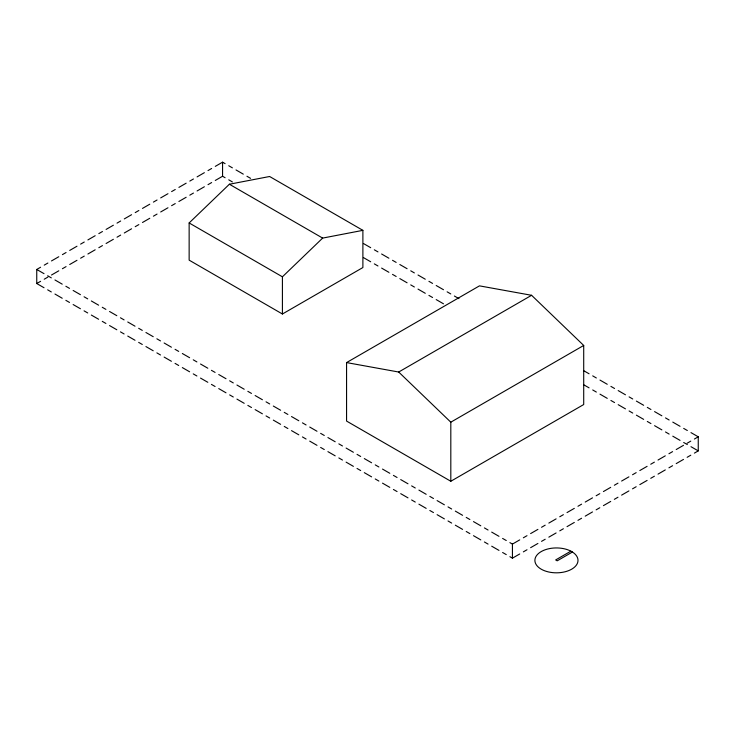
<?xml version="1.0" encoding="UTF-8"?>
<svg xmlns="http://www.w3.org/2000/svg" width="735" height="735" viewBox="0 0 735 735"><rect width="100%" height="100%" fill="white"/><g stroke="black" fill="none" stroke-linecap="round" stroke-linejoin="round"><path stroke-width="1.1" d="M189.143 222.953L229.384 184.237L269.616 176.501L362.888 230.349L362.888 267.54L282.415 314.001L189.143 260.144L189.143 222.953L282.415 276.81L282.415 314.001M282.415 276.81L322.656 238.094L362.888 230.349M44.026 287.734L36.75 283.535L36.75 269.46L40.59 267.237M44.229 265.142L47.867 263.038M51.505 260.934L58.782 256.736M62.42 254.632L66.067 252.528M69.706 250.433L76.982 246.225M80.62 244.13L84.259 242.026M87.897 239.922L95.182 235.724M98.821 233.62L102.459 231.516M106.097 229.421L113.374 225.213M117.021 223.118L120.659 221.014M124.298 218.911L131.574 214.712M135.212 212.608L138.851 210.504M142.498 208.409L149.775 204.201M153.413 202.097L157.051 200.003M160.689 197.899L167.975 193.7M171.613 191.596L175.252 189.492M178.89 187.388L186.166 183.19M189.805 181.086L193.452 178.991M197.09 176.887L204.367 172.679M208.005 170.584L211.643 168.48M215.281 166.376L222.567 162.178L225.103 163.648M36.75 283.535L40.59 281.321M44.229 279.217L47.867 277.113M51.505 275.019L58.782 270.811M62.42 268.716L66.067 266.612M69.706 264.508L76.982 260.309M80.62 258.206L84.259 256.102M87.897 254.007L95.182 249.799M98.821 247.695L102.459 245.6M106.097 243.496L113.374 239.298M117.021 237.194L120.659 235.09M124.298 232.986L131.574 228.787M135.212 226.683L138.851 224.588M142.498 222.484L149.775 218.277M153.413 216.182L157.051 214.078M160.689 211.974L167.975 207.775M171.613 205.671L175.252 203.577M178.89 201.473L186.166 197.265M189.805 195.17L193.452 193.066M197.09 190.962L204.367 186.763M208.005 184.66L211.643 182.556M215.281 180.461L222.567 176.253L225.103 177.723M346.571 362.585L479.468 285.86L531.589 295.295L583.709 345.459L583.709 404.535L450.812 481.26L346.571 421.081L346.571 362.585L398.692 372.029L450.812 422.184L450.812 481.26M398.692 372.029L531.589 295.295M450.812 422.184L583.709 345.459M509.897 542.623L512.433 544.093L519.718 539.885M523.357 537.79L526.995 535.686M530.633 533.582L537.91 529.384M541.548 527.28L545.195 525.176M548.834 523.081L556.11 518.873M559.748 516.769L563.387 514.675M567.025 512.571L574.311 508.372M577.949 506.268L581.587 504.164M585.225 502.06L592.502 497.861M596.149 495.757L599.788 493.663M603.426 491.559L610.702 487.351M614.341 485.256L617.979 483.152M621.626 481.048L628.903 476.85M632.541 474.746L636.179 472.642M639.817 470.547L647.103 466.339M650.741 464.244L654.38 462.14M658.018 460.036L665.294 455.838M668.933 453.734L672.58 451.63M676.218 449.535L683.495 445.327M687.133 443.233L690.771 441.129M694.41 439.025L698.25 436.81L698.25 450.886L694.41 453.109M509.897 556.698L512.433 558.168L519.718 553.97M523.357 551.866L526.995 549.762M530.633 547.667L537.91 543.459M541.548 541.355L545.195 539.26M548.834 537.156L556.11 532.958M559.748 530.854L563.387 528.75M567.025 526.646L574.311 522.447M577.949 520.343L581.587 518.249M585.225 516.145L592.502 511.937M596.149 509.842L599.788 507.738M603.426 505.634L610.702 501.435M614.341 499.331L617.979 497.228M621.626 495.133L628.903 490.925M632.541 488.83L636.179 486.726M639.817 484.622L647.103 480.424M650.741 478.32L654.38 476.216M658.018 474.121L665.294 469.913M668.933 467.809L672.58 465.714M676.218 463.61L683.495 459.412M687.133 457.308L690.771 455.204M570.865 551.167L555.678 559.941L557.203 560.823L572.39 552.049M228.741 165.743L232.389 167.846M236.027 169.95L243.303 174.149M246.942 176.253L250.58 178.357M363.412 243.496L370.688 247.695M374.326 249.799L377.965 251.894M381.612 253.998L388.888 258.206M392.527 260.3L396.165 262.404M399.803 264.508L407.089 268.707M410.727 270.811L414.365 272.915M418.004 275.009L425.28 279.217M428.918 281.312L432.566 283.416M436.204 285.52L443.481 289.719M447.119 291.823L450.757 293.926M454.395 296.021L458.952 298.649M583.599 370.624L589.066 373.775M592.704 375.87L596.342 377.974M599.98 380.078L607.257 384.276M610.904 386.38L614.543 388.484M618.181 390.579L625.457 394.787M629.096 396.891L632.734 398.986M636.381 401.089L643.658 405.288M647.296 407.392L650.934 409.496M654.573 411.6L661.858 415.799M665.497 417.903L669.135 419.997M672.773 422.101L680.05 426.3M683.688 428.404L687.335 430.508M690.974 432.612L698.25 436.81M228.741 179.827L232.389 181.922M363.412 257.572L370.688 261.77M374.326 263.874L377.965 265.978M381.612 268.082L388.888 272.281M392.527 274.385L396.165 276.479M399.803 278.583L407.089 282.791M410.727 284.886L414.365 286.99M418.004 289.094L425.28 293.293M428.918 295.396L432.566 297.5M436.204 299.595L443.481 303.803M583.599 384.699L589.066 387.85M592.704 389.954L596.342 392.058M599.98 394.153L607.257 398.361M610.904 400.456L614.543 402.56M618.181 404.663L625.457 408.862M629.096 410.966L632.734 413.07M636.381 415.165L643.658 419.373M647.296 421.467L650.934 423.571M654.573 425.675L661.858 429.874M665.497 431.978L669.135 434.082M672.773 436.177L680.05 440.384M683.688 442.488L687.335 444.583M690.974 446.687L698.25 450.886M229.384 184.237L322.656 238.094M36.75 269.46L44.026 273.659M47.665 275.763L51.312 277.858M54.95 279.962L62.227 284.16M65.865 286.264L69.503 288.368M73.142 290.472L80.427 294.671M84.066 296.775L87.704 298.869M91.342 300.973L98.619 305.181M102.266 307.276L105.904 309.38M109.543 311.484L116.819 315.683M120.457 317.786L124.096 319.89M127.743 321.985L135.019 326.193M138.658 328.288L142.296 330.392M145.934 332.496L153.22 336.694M156.858 338.798L160.496 340.902M164.135 342.997L171.411 347.205M175.049 349.309L178.697 351.404M182.335 353.507L189.612 357.706M193.25 359.81L196.888 361.914M200.526 364.018L207.812 368.217M211.45 370.321L215.089 372.415M218.727 374.519L226.003 378.718M229.651 380.822L233.289 382.926M236.927 385.03L244.204 389.228M247.842 391.332L251.48 393.427M255.128 395.531L262.404 399.739M266.042 401.834L269.681 403.938M273.319 406.042L280.605 410.24M284.243 412.344L287.881 414.448M291.519 416.543L298.796 420.751M302.434 422.846L306.082 424.949M309.72 427.053L316.996 431.252M320.635 433.356L324.273 435.46M327.911 437.555L335.197 441.763M338.835 443.866L342.473 445.961M346.112 448.065L353.388 452.264M357.035 454.368L360.674 456.472M364.312 458.576L371.588 462.774M375.227 464.878L378.874 466.973M382.512 469.077L389.789 473.285M393.427 475.38L397.065 477.484M400.704 479.587L407.989 483.786M411.628 485.89L415.266 487.985M418.904 490.089L426.181 494.297M429.828 496.391L433.466 498.495M437.104 500.599L444.381 504.798M448.019 506.902L451.658 509.006M455.305 511.101L462.581 515.308M466.22 517.403L469.858 519.507M473.496 521.611L480.782 525.81M484.42 527.914L488.058 530.018M491.697 532.112L498.973 536.32M502.611 538.424L506.259 540.519M47.665 289.838L51.312 291.942M54.95 294.037L62.227 298.245M65.865 300.349L69.503 302.443M73.142 304.547L80.427 308.746M84.066 310.85L87.704 312.954M91.342 315.058L98.619 319.256M102.266 321.36L105.904 323.455M109.543 325.559L116.819 329.767M120.457 331.862L124.096 333.966M127.743 336.07L135.019 340.268M138.658 342.372L142.296 344.476M145.934 346.571L153.22 350.779M156.858 352.873L160.496 354.977M164.135 357.081L171.411 361.28M175.049 363.384L178.697 365.488M182.335 367.583L189.612 371.791M193.25 373.885L196.888 375.989M200.526 378.093L207.812 382.292M211.45 384.396L215.089 386.5M218.727 388.594L226.003 392.802M229.651 394.906L233.289 397.001M236.927 399.105L244.204 403.304M247.842 405.408L251.48 407.512M255.128 409.615L262.404 413.814M266.042 415.918L269.681 418.013M273.319 420.117L280.605 424.325M284.243 426.419L287.881 428.523M291.519 430.627L298.796 434.826M302.434 436.93L306.082 439.034M309.72 441.129L316.996 445.337M320.635 447.431L324.273 449.535M327.911 451.639L335.197 455.838M338.835 457.942L342.473 460.046M346.112 462.14L353.388 466.348M357.035 468.452L360.674 470.547M364.312 472.651L371.588 476.85M375.227 478.954L378.874 481.058M382.512 483.152L389.789 487.36M393.427 489.464L397.065 491.559M400.704 493.663L407.989 497.861M411.628 499.965L415.266 502.069M418.904 504.173L426.181 508.372M429.828 510.476L433.466 512.571M437.104 514.675L444.381 518.882M448.019 520.977L451.658 523.081M455.305 525.185L462.581 529.384M466.22 531.488L469.858 533.592M473.496 535.686L480.782 539.894M484.42 541.989L488.058 544.093M491.697 546.197L498.973 550.396M502.611 552.5L506.259 554.603M512.433 544.093L512.433 558.168M222.567 162.178L222.567 176.253M571.683 551.581L569.561 550.506A21.554 12.44 0 0 0 535.402 557.69A21.554 12.44 0 0 0 561.108 572.528A21.554 12.44 0 0 0 573.539 552.803L571.683 551.581"/></g></svg>
